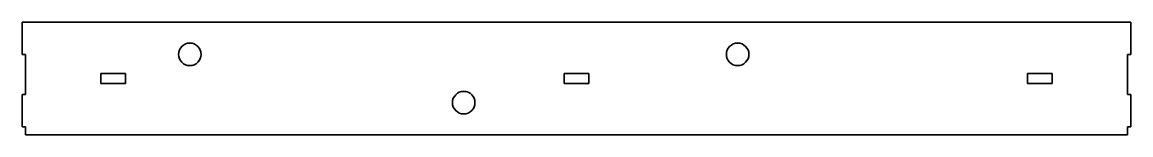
# Model space of a CAD drawing. Header units: inches. Extents: x 0 to 688, y 0 to 70.
import ezdxf

# ---------------------------------------------------------------- set-up
doc = ezdxf.new("R2010")
doc.units = ezdxf.units.IN
doc.header["$MEASUREMENT"] = 0
doc.layers.add('SIMUMAK Visible (ISO)', color=7, linetype='Continuous', lineweight=35)

# ---------------------------------------------------------------- blocks, each defined once
blk = doc.blocks.new('BRZ-CON-04-TIR02_2. Base plataforma _BRZ-CON-04-TIR02')
at = {"layer": 'SIMUMAK Visible (ISO)'}
for p, q in [((-344, 35), (344, 35)), ((-344, 15), (-344, 35)), ((344, 35), (344, 15)), ((-342, 15), (-344, 15)), ((-342, -10), (-342, 15)), ((342, 15), (342, -10)), ((344, 15), (342, 15)), ((-295.1, 3.1), (-279.9, 3.1)), ((-295.1, -3.1), (-295.1, 3.1)), ((-279.9, 3.1), (-279.9, -3.1)), ((-7.6, 3.1), (7.6, 3.1)), ((-7.6, -3.1), (-7.6, 3.1)), ((7.6, 3.1), (7.6, -3.1)), ((279.9, 3.1), (295.1, 3.1)), ((279.9, -3.1), (279.9, 3.1)), ((295.1, 3.1), (295.1, -3.1)), ((-279.9, -3.1), (-295.1, -3.1)), ((7.6, -3.1), (-7.6, -3.1)), ((295.1, -3.1), (279.9, -3.1)), ((-344, -10), (-342, -10)), ((-344, -30), (-344, -10)), ((342, -10), (344, -10)), ((344, -10), (344, -30)), ((-342, -30), (-344, -30)), ((-342, -35), (-342, -30)), ((342, -30), (342, -35)), ((344, -30), (342, -30)), ((342, -35), (-342, -35))]:
    blk.add_line(p, q, dxfattribs=at)
for centre in [(-240, 15), (100, 15), (-70, -15)]:
    blk.add_circle(centre, 7, dxfattribs=at)

msp = doc.modelspace()

# ---------------------------------------------------------------- block references
msp.add_blockref('BRZ-CON-04-TIR02_2. Base plataforma _BRZ-CON-04-TIR02', (344, 35))

doc.saveas('drawing.dxf')
